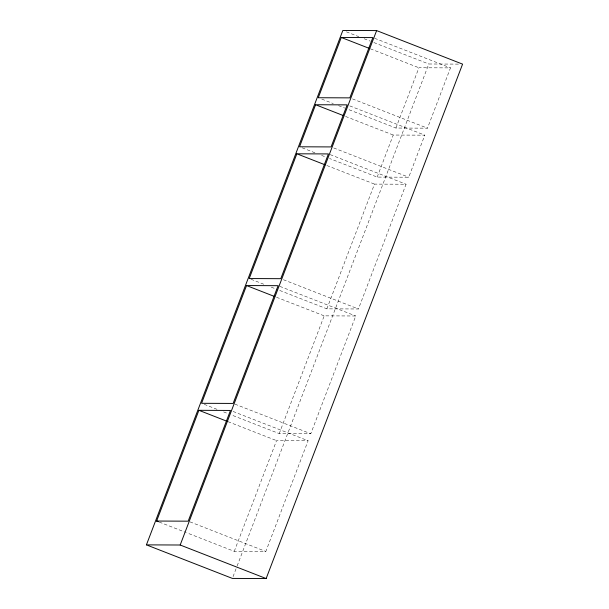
<?xml version="1.0" encoding="UTF-8"?>
<svg xmlns="http://www.w3.org/2000/svg" width="609" height="609" viewBox="0 0 609 609"><rect width="100%" height="100%" fill="white"/><g stroke="black" fill="none" stroke-linecap="round" stroke-linejoin="round"><path stroke-width="0.46" stroke-dasharray="3.04 2.28" d="M234.259 551.343L276.547 440.611L308.108 440.741L265.821 551.472L234.259 551.343L186.62 532.753M279.219 433.6L324.186 315.858L355.747 315.987L310.78 433.73L279.219 433.6L231.58 415.011M326.858 308.847L374.497 184.101L406.058 184.23L358.419 308.976L326.858 308.847L278.336 289.914M377.177 177.09L393.231 135.038L424.793 135.168L408.73 177.219L377.177 177.09L329.53 158.5M395.911 128.035L418.923 67.759L450.485 67.888L427.465 128.164L395.911 128.035L348.264 109.437M233.057 576.632L236.787 566.865M237.129 565.974L428.812 63.991L458.828 64.112M374.611 38.283L450.485 67.888M346.399 31.835L358.808 36.677M364.121 38.748L370.325 41.168M373.873 42.554L428.812 63.991M370.401 48.827L418.923 67.759M352.474 98.902L427.465 128.164M349.794 105.905L424.793 135.168M321.796 99.115L333.268 103.591M338.558 105.654L344.732 108.067M345.585 116.448L393.231 135.038M333.74 147.957L408.73 177.219M330.185 154.617L406.058 184.23M302.178 147.827L315.416 152.988M321.59 155.402L325.998 157.122M326.858 165.511L374.497 184.101M283.429 279.714L358.419 308.976M279.866 286.382L355.747 315.987M250.984 279.242L265.098 284.753M271.279 287.159L277.453 289.572M276.539 297.268L324.186 315.858M234.907 404.125L310.78 433.73M233.11 411.471L308.108 440.741M204.228 404.338L217.466 409.499M223.64 411.912L228.048 413.633M228.017 421.672L276.547 440.611M189.947 521.86L265.821 551.472M159.269 522.08L185.737 532.403"/><path stroke-width="0.91" d="M146.419 544.872L342.852 30.45L376.621 30.587L462.581 64.128L266.148 578.55L232.379 578.413L146.419 544.872L180.188 545.009L266.148 578.55M156.62 521.045L198.907 410.314L230.468 410.443L188.181 521.175L156.62 521.045L158.386 521.73M246.546 285.56L201.579 403.303L233.14 403.432L278.107 285.69L246.546 285.56L274.773 296.575M296.857 153.803L249.218 278.557L280.779 278.686L328.418 153.932L296.857 153.803L325.092 164.818M315.591 104.74L299.537 146.792L331.09 146.921L347.153 104.87L315.591 104.74L342.943 115.413M341.284 37.461L318.263 97.737L349.825 97.866L372.845 37.591L341.284 37.461L369.518 48.476M180.188 545.009L376.621 30.587M198.907 410.314L227.142 421.329"/></g></svg>
